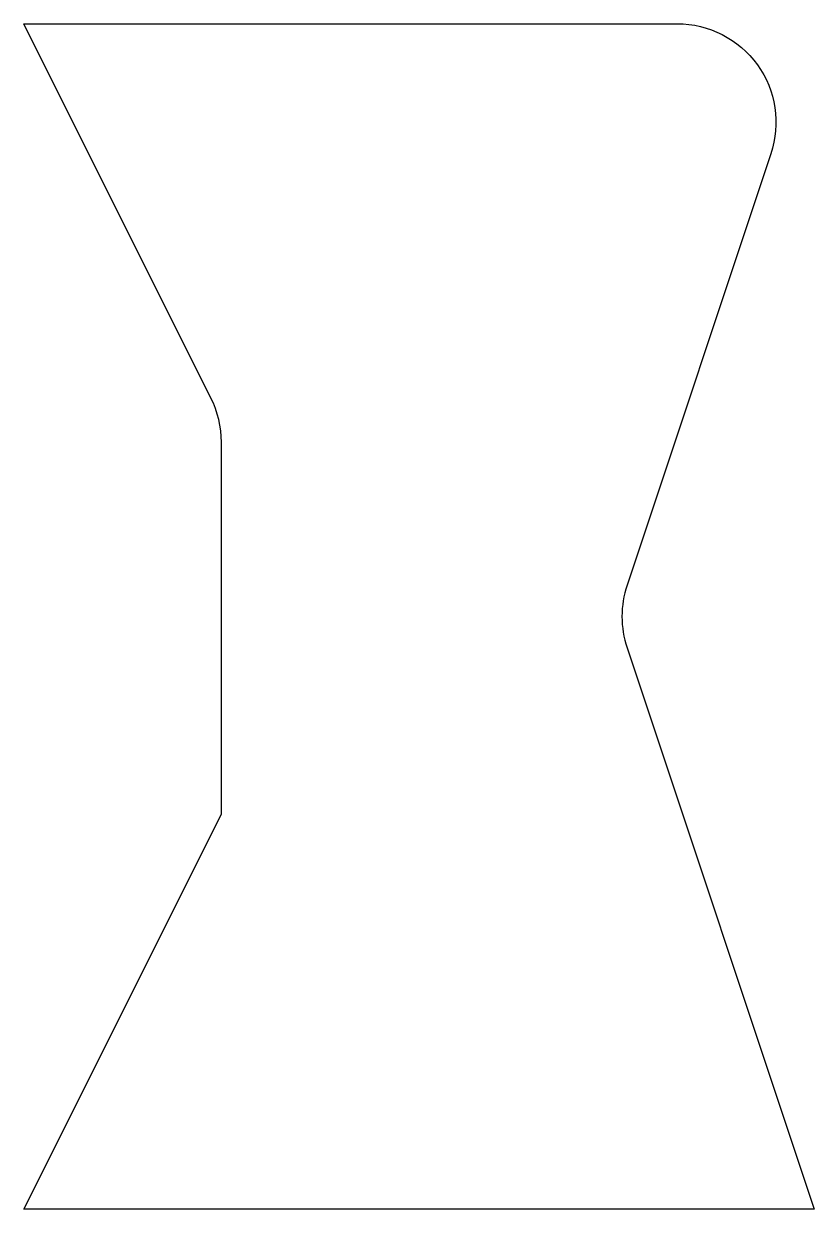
# Model space of a CAD drawing. Extents: x -0.2 to 0.2, y -0.3 to 0.3.
import ezdxf

# ---------------------------------------------------------------- set-up
doc = ezdxf.new("R2010")
doc.units = 0
doc.header["$MEASUREMENT"] = 0
doc.layers.add('newLayerName', color=5, linetype='Continuous')

msp = doc.modelspace()

# ---------------------------------------------------------------- linework, layer by layer
at = {"layer": 'newLayerName'}
msp.add_lwpolyline([(-0.2, 0.3), (0.13063, 0.3, -0.511918), (0.17806, 0.23419), (0.10527, 0.01581, 0.162278), (0.10527, -0.01581), (0.2, -0.3), (-0.2, -0.3), (-0.1, -0.1), (-0.1, 0.0882, 0.116434), (-0.10528, 0.11056)], format="xyb", close=True, dxfattribs=at)

doc.saveas('drawing.dxf')
